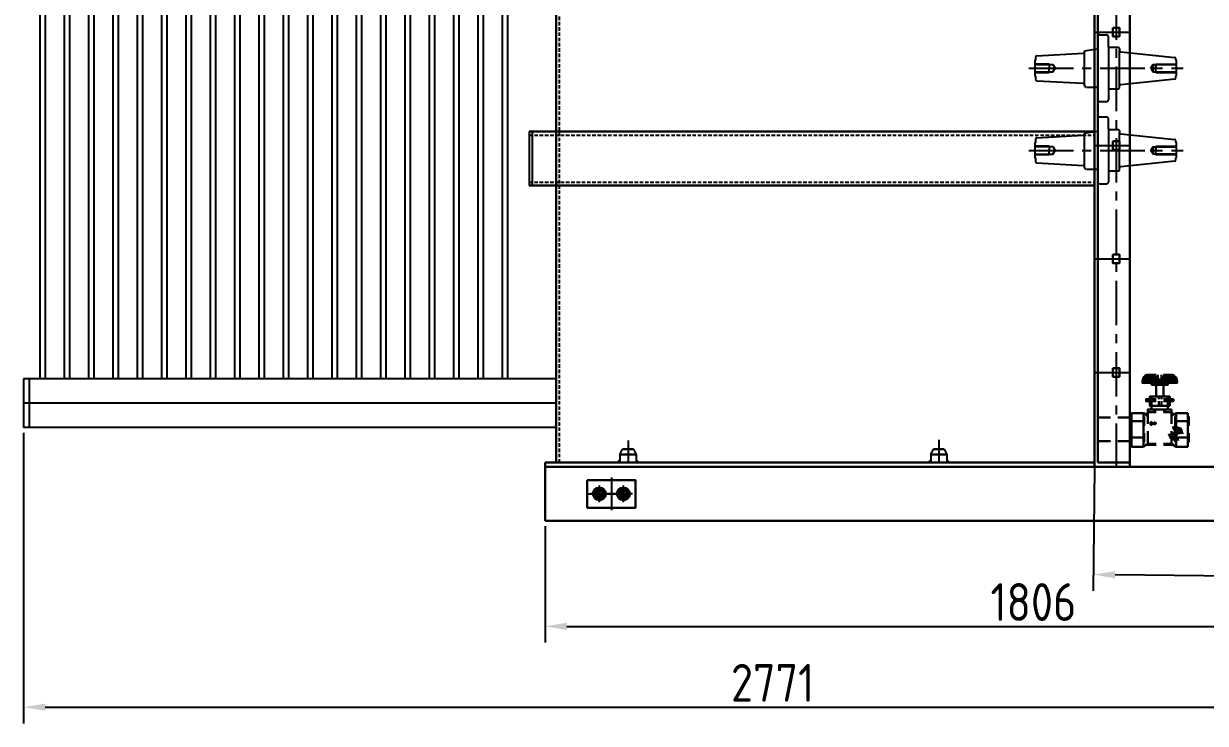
# Model space of a CAD drawing. Header units: millimetres. Extents: x 51831 to 122350, y -311274 to -161296.
# Drawn here: x 56416 to 58602, y -164610 to -163314 of the extents above; entities that cross this region are included whole.
import ezdxf

# ---------------------------------------------------------------- set-up
doc = ezdxf.new("R2010")
doc.units = ezdxf.units.MM
doc.header["$LTSCALE"] = 13
for name, pattern in [('CENTER', [50.8, 31.75, -6.35, 6.35, -6.35]), ('CENTERX2', [101.6, 63.5, -12.7, 12.7, -12.7]), ('DASHED', [0.75, 0.5, -0.25]), ('HIDDEN', [9.525, 6.35, -3.175])]:
    doc.linetypes.add(name, pattern=pattern)
for name, color, linetype in [('1', 4, 'Continuous'), ('2', 3, 'Continuous'), ('3中心线层', 1, 'CENTER'), ('4', 2, 'HIDDEN'), ('4虚线层', 6, 'DASHED'), ('PDF_几何图形', 7, 'Continuous'), ('粗实线', 4, 'Continuous')]:
    doc.layers.add(name, color=color, linetype=linetype)
doc.layers.add('标注、文本', color=3, linetype='Continuous', lineweight=25)
doc.styles.get("Standard").update_dxf_attribs({"font": 'gbenor.shx', "bigfont": 'gbcbig.shx'})
doc.dimstyles.new('1-15', dxfattribs={"dimscale": 20, "dimtxt": 3.5, "dimasz": 2, "dimexe": 1.5, "dimexo": 0.5, "dimgap": 0.5, "dimtad": 1, "dimtoh": 1, "dimdec": 1, "dimdsep": 46, "dimtxsty": 'Standard', "dimcen": 2.5, "dimclrd": 3, "dimclre": 3, "dimclrt": 3, "dimadec": 0, "dimazin": 2, "dimtfac": 1, "dimtdec": 1, "dimtmove": 0, "dimatfit": 2, "dimfxl": 1, "dimarcsym": 0})

# ---------------------------------------------------------------- blocks, each defined once
blk = doc.blocks.new('A$C518E6780')
at = {"layer": 'PDF_几何图形'}
for p, q in [((45.9, 260.7), (44, 260.7)), ((45.9, 260.7), (47.7, 260.7)), ((54, 224.1), (54, 262)), ((55, 260.7), (54, 262)), ((68.5, 262), (55, 262)), ((55, 218.7), (55, 260.7)), ((68.5, 260.7), (69.5, 262)), ((68.5, 218.7), (68.5, 260.7)), ((69.5, 224.1), (69.5, 262)), ((75.7, 262), (75.7, 260.7)), ((79.5, 260.7), (75.7, 260.7)), ((54, 224.1), (61.8, 224.1)), ((69.5, 224.1), (61.8, 224.1)), ((23.6, 154.4), (23.6, 137)), ((97.5, 156.7), (29, 156.7)), ((99.8, 137), (99.8, 154.4)), ((0, 119.5), (0, 133)), ((22.7, 136), (3, 136)), ((22.7, 136), (120.5, 136)), ((123.5, 119.5), (123.5, 133)), ((24.7, 116.5), (3, 116.5)), ((24.7, 116.5), (120.5, 116.5)), ((96.7, 95.5), (96.7, 114.5)), ((31.9, 91.5), (31.5, 91.5)), ((31.9, 91.5), (33.8, 91.5)), ((31.9, 91.5), (92.7, 91.5)), ((33.8, 90.1), (33.8, 91.5)), ((33.8, 89.6), (33.8, 90.1)), ((38.6, 3.4), (33.8, 89.6)), ((84.8, 3.4), (89.6, 89.6)), ((89.6, 89.6), (89.8, 91.5)), ((53.7, 1.5), (53.7, 26.5)), ((53.7, 26.5), (61.8, 26.5)), ((69.7, 26.5), (61.8, 26.5)), ((69.7, 1.5), (69.7, 26.5)), ((40.6, 1.5), (47.7, 1.5)), ((53.7, 1.5), (53.7, 0)), ((54.7, 1.5), (54.7, 0)), ((68.7, 1.5), (68.7, 0)), ((69.7, 1.5), (69.7, 0))]:
    blk.add_line(p, q, dxfattribs=at)
for points in [[(25.9, 156.7), (29, 156.7), (29.6, 156.8), (30.2, 157.1), (30.7, 157.5), (31, 158.1), (31.2, 158.8), (41.7, 258.7)], [(44, 260.7), (43.4, 260.6), (42.8, 260.4), (42.3, 259.9), (41.9, 259.3), (41.7, 258.7)], [(75.7, 262), (47.7, 262), (47.7, 260.7)], [(81.7, 258.7), (81.6, 259.3), (81.3, 259.9), (80.7, 260.4), (80.1, 260.6), (79.5, 260.7)], [(81.7, 258.7), (92.3, 158.8), (92.4, 158.1), (92.8, 157.5), (93.3, 157.1), (93.9, 156.8), (94.6, 156.7)], [(61.8, 214.6), (55, 218.7), (61.8, 218.7)], [(61.8, 214.6), (68.5, 218.7), (61.8, 218.7)], [(25.9, 156.7), (25.2, 156.6), (24.6, 156.3), (24.1, 155.8), (23.7, 155.1), (23.6, 154.4)], [(99.8, 154.4), (99.7, 155.1), (99.4, 155.8), (98.9, 156.3), (98.3, 156.6), (97.5, 156.7)], [(3, 136), (2.2, 135.9), (1.5, 135.6), (0.9, 135.1), (0.4, 134.5), (0.1, 133.7), (0, 133)], [(22.7, 136), (23.1, 136.1), (23.5, 136.5), (23.6, 137)], [(99.8, 137), (100, 136.5), (100.3, 136.1), (100.9, 136)], [(123.5, 133), (123.4, 133.7), (123.1, 134.5), (122.6, 135.1), (122, 135.6), (121.3, 135.9), (120.5, 136)], [(0, 119.5), (0.1, 118.7), (0.4, 118), (0.9, 117.3), (1.5, 116.9), (2.2, 116.6), (3, 116.5)], [(26.7, 114.5), (26.7, 115.1), (26.4, 115.6), (25.9, 116.1), (25.4, 116.4), (24.7, 116.5)], [(26.7, 114.5), (30.4, 91.6), (31.5, 91.5)], [(98.8, 116.5), (98.1, 116.4), (97.6, 116.1), (97.1, 115.6), (96.9, 115.1), (96.7, 114.5)], [(120.5, 116.5), (121.3, 116.6), (122, 116.9), (122.6, 117.3), (123.1, 118), (123.4, 118.7), (123.5, 119.5)], [(33.8, 89.6), (33.7, 90.2), (33.5, 90.7), (33, 91.1), (32.4, 91.4), (31.9, 91.5)], [(91.6, 91.5), (91, 91.4), (90.5, 91.1), (90.1, 90.7), (89.8, 90.2), (89.6, 89.6)], [(54.7, 1.5), (54.7, 33.6), (61.8, 37.7)], [(68.7, 1.5), (68.7, 33.6), (61.8, 37.7)], [(38.6, 3.4), (38.7, 2.8), (39.1, 2.2), (39.5, 1.8), (40, 1.6), (40.6, 1.5)], [(47.7, 1.5), (47.7, 0), (75.7, 0), (75.7, 1.5)], [(75.7, 1.5), (82.8, 1.5), (83.4, 1.6), (84, 1.8), (84.4, 2.2), (84.7, 2.8), (84.8, 3.4)]]:
    blk.add_lwpolyline(points, dxfattribs=at)
blk.add_open_spline([(92.7, 91.5), (94.6, 91.5), (96.2, 92.7), (96.6, 94.6)], degree=3, dxfattribs=at)
blk = doc.blocks.new('A$C019A4B70')
at = {"layer": '1', "color": 1, "linetype": 'CENTERX2', "lineweight": -3, "ltscale": 0.1}
blk.add_line((0, 61.7), (285.8, 61.7), dxfattribs=at)
at = {"layer": '标注、文本', "rotation": 270}
blk.add_blockref('A$C518E6780', (11.2, 123.5), dxfattribs=at)
blk = doc.blocks.new('A$C4C206FB1')
at = {"layer": '标注、文本', "color": 4, "lineweight": 30}
for points in [[(58.5, 85.6), (56.4, 84.5), (54.2, 82.4)], [(58.5, 84.5), (56.4, 83.4), (55.3, 82.4)], [(68.3, 85.6), (65, 85.6), (61.8, 83.4), (60.7, 80.2)], [(69.4, 80.2), (68.3, 84.5), (68.3, 85.6)], [(78, 80.2), (79.1, 84.5), (80.2, 85.6)], [(78, 85.6), (88.9, 85.6)], [(86.7, 80.2), (85.6, 83.4), (82.4, 85.6)], [(93.2, 82.4), (91, 84.5), (88.9, 85.6)], [(92.1, 82.4), (91, 83.4), (88.9, 84.5)], [(69.4, 75.9), (53.1, 75.9), (53.1, 78)], [(69.4, 75.9), (53.1, 75.9), (53.1, 78), (60.7, 78)], [(58.5, 83.4), (57.4, 82.4), (56.4, 81.3)], [(58.5, 82.4), (57.4, 82.4), (56.4, 81.3)], [(65, 83.4), (63.9, 82.4), (62.9, 80.2)], [(65, 82.4), (63.9, 82.4), (62.9, 80.2)], [(62.9, 75.9), (62.9, 80.2), (62.9, 78)], [(62.9, 78), (84.5, 78)], [(67.2, 80.2), (67.2, 82.4), (67.2, 83.4), (66.1, 83.4)], [(67.2, 82.4), (66.1, 82.4)], [(67.2, 82.4), (67.2, 80.2)], [(94.3, 78), (94.3, 75.9), (78, 75.9)], [(86.7, 78), (94.3, 78), (94.3, 75.9), (78, 75.9)], [(81.3, 83.4), (80.2, 82.4)], [(80.2, 80.2), (81.3, 82.4)], [(84.5, 80.2), (83.4, 82.4), (82.4, 83.4)], [(84.5, 80.2), (83.4, 82.4), (82.4, 82.4)], [(84.5, 75.9), (84.5, 80.2), (84.5, 78)], [(91, 81.3), (89.9, 82.4), (88.9, 83.4)], [(91, 81.3), (89.9, 82.4), (88.9, 82.4)], [(69.4, 55.3), (57.4, 55.3), (57.4, 56.4), (69.4, 56.4)], [(61.8, 56.4), (61.8, 59.6), (85.6, 59.6), (85.6, 56.4)], [(89.9, 56.4), (89.9, 55.3), (78, 55.3)], [(78, 56.4), (89.9, 56.4)], [(69.4, 54.2), (57.4, 54.2), (57.4, 55.3), (69.4, 55.3)], [(69.4, 41.2), (59.6, 41.2), (59.6, 44.4), (69.4, 44.4)], [(85.6, 54.2), (85.6, 48.8), (61.8, 48.8), (61.8, 54.2)], [(89.9, 55.3), (89.9, 54.2), (78, 54.2)], [(78, 55.3), (89.9, 55.3)], [(87.8, 44.4), (87.8, 41.2), (78, 41.2)], [(78, 44.4), (87.8, 44.4)], [(0, 34.7), (15.2, 34.7)], [(23.8, 34.7), (39, 34.7)], [(39, 24.9), (39, 35.8)], [(40.1, 40.1), (40.1, 30.3), (40.1, 10.8), (40.1, 0)], [(54.2, 40.1), (54.2, 30.3), (54.2, 10.8), (54.2, 0)], [(59.6, 41.2), (59.6, 27.1)], [(62.9, 29.3), (63.9, 29.3), (63.9, 28.2)], [(62.9, 29.3), (62.9, 28.2)], [(67.2, 29.3), (69.4, 28.2), (67.2, 26)], [(67.2, 29.3), (67.2, 28.2)], [(87.8, 41.2), (87.8, 27.1)], [(107.3, 40.1), (107.3, 30.3), (93.2, 30.3)], [(93.2, 40.1), (93.2, 30.3), (93.2, 10.8), (93.2, 0)], [(107.3, 40.1), (107.3, 30.3), (107.3, 10.8), (107.3, 0)], [(108.4, 24.9), (108.4, 35.8)], [(55.3, 16.3), (55.3, 5.4)], [(59.6, 18.4), (59.6, 3.3)], [(62.9, 26), (63.9, 26), (63.9, 27.1)], [(67.2, 26), (67.2, 27.1), (63.9, 27.1)], [(84.5, 15.2), (86.7, 9.8), (92.1, 7.6), (96.5, 8.7)], [(85.6, 15.2), (87.8, 10.8), (92.1, 8.7), (95.4, 9.8)], [(87.8, 18.4), (87.8, 3.3), (93.2, 0)], [(87.8, 15.2), (88.9, 11.9), (92.1, 10.8), (94.3, 11.9)], [(100.8, 15.2), (98.6, 21.7), (92.1, 23.8), (88.9, 22.8)], [(99.7, 15.2), (97.5, 20.6), (92.1, 22.8), (88.9, 21.7)], [(97.5, 15.2), (95.4, 18.4), (92.1, 20.6), (89.9, 19.5)], [(92.1, 16.3), (92.1, 5.4)], [(99.7, 15.2), (99.7, 16.3)], [(100.8, 15.2), (100.8, 16.3)], [(0, 6.5), (15.2, 6.5)], [(23.8, 6.5), (39, 6.5)], [(56.4, 2.2), (69.4, 2.2)], [(58.5, 3.3), (69.4, 3.3)], [(78, 3.3), (87.8, 3.3)], [(78, 3.3), (88.9, 3.3)], [(78, 2.2), (91, 2.2)], [(107.3, 10.8), (93.2, 10.8)]]:
    blk.add_lwpolyline(points, dxfattribs=at)
for points in [[(83.4, 75.9), (83.4, 73.7), (63.9, 73.7), (63.9, 75.9)], [(78, 73.7), (78, 59.6), (69.4, 59.6), (69.4, 73.7)], [(83.4, 48.8), (83.4, 44.4), (63.9, 44.4), (63.9, 48.8)], [(94.3, 15.2), (94.3, 17.3), (92.1, 17.3), (91, 17.3), (89.9, 15.2), (91, 14.1), (92.1, 14.1), (94.3, 14.1)], [(93.2, 15.2), (93.2, 16.3), (92.1, 16.3), (92.1, 15.2)]]:
    blk.add_lwpolyline(points, close=True, dxfattribs=at)
for points in [[(58.5, 85.6), (58.5, 85.6), (69.4, 85.6), (69.4, 85.6)], [(58.5, 84.5), (58.5, 84.5), (63.9, 84.5), (63.9, 84.5)], [(71.5, 85.6), (71.5, 85.6), (71.5, 75.9), (71.5, 75.9)], [(75.9, 85.6), (75.9, 85.6), (75.9, 75.9), (75.9, 75.9)], [(79.1, 84.5), (79.1, 84.5), (79.1, 85.6), (79.1, 85.6)], [(82.4, 85.6), (82.4, 85.6), (80.2, 85.6), (80.2, 85.6)], [(88.9, 84.5), (88.9, 84.5), (83.4, 84.5), (83.4, 84.5)], [(53.1, 78), (53.1, 78), (54.2, 82.4), (54.2, 82.4)], [(53.1, 78), (53.1, 78), (55.3, 82.4), (55.3, 82.4)], [(55.3, 78), (55.3, 78), (56.4, 81.3), (56.4, 81.3)], [(55.3, 78), (55.3, 78), (56.4, 81.3), (56.4, 81.3)], [(60.7, 78), (60.7, 78), (55.3, 78), (55.3, 78)], [(56.4, 80.2), (56.4, 80.2), (60.7, 80.2), (60.7, 80.2)], [(58.5, 83.4), (58.5, 83.4), (61.8, 83.4), (61.8, 83.4)], [(58.5, 82.4), (58.5, 82.4), (61.8, 82.4), (61.8, 82.4)], [(60.7, 80.2), (60.7, 80.2), (60.7, 75.9), (60.7, 75.9)], [(60.7, 78), (60.7, 78), (62.9, 78), (62.9, 78)], [(62.9, 80.2), (62.9, 80.2), (84.5, 80.2), (84.5, 80.2)], [(84.5, 78), (84.5, 78), (62.9, 78), (62.9, 78)], [(65, 83.4), (65, 83.4), (66.1, 83.4), (66.1, 83.4)], [(65, 82.4), (65, 82.4), (66.1, 82.4), (66.1, 82.4)], [(80.2, 82.4), (80.2, 82.4), (80.2, 80.2), (80.2, 80.2)], [(82.4, 83.4), (82.4, 83.4), (81.3, 83.4), (81.3, 83.4)], [(82.4, 82.4), (82.4, 82.4), (81.3, 82.4), (81.3, 82.4)], [(88.9, 83.4), (88.9, 83.4), (85.6, 83.4), (85.6, 83.4)], [(88.9, 82.4), (88.9, 82.4), (85.6, 82.4), (85.6, 82.4)], [(86.7, 80.2), (86.7, 80.2), (91, 80.2), (91, 80.2)], [(91, 80.2), (91, 80.2), (86.7, 80.2), (86.7, 80.2)], [(86.7, 80.2), (86.7, 80.2), (86.7, 75.9), (86.7, 75.9)], [(94.3, 78), (94.3, 78), (86.7, 78), (86.7, 78)], [(86.7, 78), (86.7, 78), (92.1, 78), (92.1, 78)], [(92.1, 78), (92.1, 78), (91, 81.3), (91, 81.3)], [(92.1, 78), (92.1, 78), (91, 81.3), (91, 81.3)], [(94.3, 78), (94.3, 78), (92.1, 82.4), (92.1, 82.4)], [(94.3, 78), (94.3, 78), (93.2, 82.4), (93.2, 82.4)], [(94.3, 75.9), (94.3, 75.9), (94.3, 78), (94.3, 78)], [(63.9, 59.6), (63.9, 59.6), (63.9, 56.4), (63.9, 56.4)], [(72.6, 59.6), (72.6, 59.6), (72.6, 56.4), (72.6, 56.4)], [(75.9, 59.6), (75.9, 59.6), (75.9, 56.4), (75.9, 56.4)], [(83.4, 59.6), (83.4, 59.6), (83.4, 56.4), (83.4, 56.4)], [(63.9, 54.2), (63.9, 54.2), (63.9, 48.8), (63.9, 48.8)], [(67.2, 44.4), (67.2, 44.4), (67.2, 41.2), (67.2, 41.2)], [(68.3, 44.4), (68.3, 44.4), (68.3, 41.2), (68.3, 41.2)], [(72.6, 54.2), (72.6, 54.2), (72.6, 48.8), (72.6, 48.8)], [(75.9, 54.2), (75.9, 54.2), (75.9, 48.8), (75.9, 48.8)], [(79.1, 44.4), (79.1, 44.4), (79.1, 41.2), (79.1, 41.2)], [(80.2, 44.4), (80.2, 44.4), (80.2, 41.2), (80.2, 41.2)], [(83.4, 54.2), (83.4, 54.2), (83.4, 48.8), (83.4, 48.8)], [(40.1, 40.1), (40.1, 40.1), (46.6, 40.1), (46.6, 40.1)], [(40.1, 30.3), (40.1, 30.3), (40.1, 40.1), (40.1, 40.1)], [(40.1, 30.3), (40.1, 30.3), (46.6, 30.3), (46.6, 30.3)], [(46.6, 40.1), (46.6, 40.1), (54.2, 40.1), (54.2, 40.1)], [(46.6, 30.3), (46.6, 30.3), (54.2, 30.3), (54.2, 30.3)], [(54.2, 40.1), (54.2, 40.1), (59.6, 36.8), (59.6, 36.8)], [(55.3, 35.8), (55.3, 35.8), (55.3, 24.9), (55.3, 24.9)], [(56.4, 39), (56.4, 39), (59.6, 39), (59.6, 39)], [(58.5, 37.9), (58.5, 37.9), (59.6, 37.9), (59.6, 37.9)], [(62.9, 26), (62.9, 26), (62.9, 28.2), (62.9, 28.2)], [(63.9, 28.2), (63.9, 28.2), (67.2, 28.2), (67.2, 28.2)], [(93.2, 40.1), (93.2, 40.1), (87.8, 36.8), (87.8, 36.8)], [(87.8, 39), (87.8, 39), (91, 39), (91, 39)], [(87.8, 37.9), (87.8, 37.9), (88.9, 37.9), (88.9, 37.9)], [(92.1, 35.8), (92.1, 35.8), (92.1, 24.9), (92.1, 24.9)], [(107.3, 40.1), (107.3, 40.1), (93.2, 40.1), (93.2, 40.1)], [(39, 5.4), (39, 5.4), (39, 16.3), (39, 16.3)], [(97.5, 15.2), (97.5, 15.2), (97.5, 16.3), (97.5, 16.3)], [(108.4, 5.4), (108.4, 5.4), (108.4, 16.3), (108.4, 16.3)], [(40.1, 10.8), (40.1, 10.8), (46.6, 10.8), (46.6, 10.8)], [(46.6, 10.8), (46.6, 10.8), (54.2, 10.8), (54.2, 10.8)], [(54.2, 0), (54.2, 0), (59.6, 3.3), (59.6, 3.3)], [(59.6, 3.3), (59.6, 3.3), (69.4, 3.3), (69.4, 3.3)], [(45.5, 0), (45.5, 0), (40.1, 0), (40.1, 0)], [(54.2, 0), (54.2, 0), (45.5, 0), (45.5, 0)], [(93.2, 0), (93.2, 0), (107.3, 0), (107.3, 0)]]:
    blk.add_open_spline(points, degree=3, dxfattribs=at)
blk = doc.blocks.new('*D1086')
at = {"layer": 'Defpoints', "color": 0, "transparency": 16777216}
for p in [(57380.8, -164234.9), (59186.8, -164234.9), (59186.8, -164430.1)]:
    blk.add_point(p, dxfattribs=at)
at = {"layer": '标注、文本', "color": 3, "lineweight": -2, "transparency": 16777216}
for p, q in [((57380.8, -164244.9), (57380.8, -164460.1)), ((59186.8, -164244.9), (59186.8, -164460.1)), ((57420.8, -164430.1), (59146.8, -164430.1))]:
    blk.add_line(p, q, dxfattribs=at)
at = {"layer": '标注、文本', "color": 3, "transparency": 16777216}
for points in [[(57420.8, -164423.4), (57420.8, -164436.8), (57380.8, -164430.1)], [(59146.8, -164423.4), (59146.8, -164436.8), (59186.8, -164430.1)]]:
    blk.add_solid(points, dxfattribs=at)
at = {"layer": '标注、文本', "color": 3, "transparency": 16777216, "insert": (58283.8, -164385.1), "char_height": 70, "attachment_point": 5}
blk.add_mtext('1806', dxfattribs=at)
blk = doc.blocks.new('*D1096')
at = {"layer": 'Defpoints', "color": 0, "transparency": 16777216}
for p in [(58396.8, -164126.9), (59186.8, -164134.9), (58394.7, -164334.3)]:
    blk.add_point(p, dxfattribs=at)
at = {"layer": '标注、文本', "color": 3, "lineweight": -2, "transparency": 16777216}
for p, q in [((58396.7, -164136.9), (58394.4, -164364.3)), ((59186.7, -164144.9), (59184.4, -164372.3)), ((59144.7, -164341.9), (58434.7, -164334.7))]:
    blk.add_line(p, q, dxfattribs=at)
at = {"layer": '标注、文本', "color": 3, "transparency": 16777216}
for points in [[(58434.8, -164328), (58434.7, -164341.3), (58394.7, -164334.3)], [(59144.8, -164335.2), (59144.7, -164348.5), (59184.7, -164342.3)]]:
    blk.add_solid(points, dxfattribs=at)
at = {"layer": '标注、文本', "color": 3, "transparency": 16777216, "insert": (58790.2, -164293.3), "char_height": 70, "attachment_point": 5, "rotation": 359.4198}
blk.add_mtext('790', dxfattribs=at)
blk = doc.blocks.new('*D1102')
at = {"layer": 'Defpoints', "color": 0, "transparency": 16777216}
for p in [(56415.9, -164061.9), (59186.8, -164061.9), (59186.8, -164579.7)]:
    blk.add_point(p, dxfattribs=at)
at = {"layer": '标注、文本', "color": 3, "lineweight": -2, "transparency": 16777216}
for p, q in [((56415.9, -164071.9), (56415.9, -164609.7)), ((59186.8, -164071.9), (59186.8, -164609.7)), ((56455.9, -164579.7), (59146.8, -164579.7))]:
    blk.add_line(p, q, dxfattribs=at)
at = {"layer": '标注、文本', "color": 3, "transparency": 16777216}
for points in [[(56455.9, -164573.1), (56455.9, -164586.4), (56415.9, -164579.7)], [(59146.8, -164573.1), (59146.8, -164586.4), (59186.8, -164579.7)]]:
    blk.add_solid(points, dxfattribs=at)
at = {"layer": '标注、文本', "color": 3, "transparency": 16777216, "insert": (57801.4, -164534.7), "char_height": 70, "attachment_point": 5}
blk.add_mtext('2771', dxfattribs=at)

msp = doc.modelspace()

# ---------------------------------------------------------------- linework, layer by layer
at = {"layer": '1', "color": 1, "linetype": 'CENTERX2', "lineweight": -3, "ltscale": 0.1}
for p, q in [((58437.425, -164136.902), (58437.425, -162084.934)), ((58437.425, -164136.902), (58437.425, -162084.934)), ((58396.844, -163329.907), (58461.844, -163329.907)), ((58396.844, -163539.907), (58461.844, -163539.907)), ((58396.844, -163749.907), (58461.844, -163749.907)), ((58396.844, -163959.907), (58461.844, -163959.907)), ((57533.894, -164085.965), (57533.894, -164126.902)), ((58108.794, -164084.656), (58108.794, -164125.592)), ((57503.094, -164154.765), (57503.094, -164215.04)), ((57456.771, -164184.902), (57549.417, -164184.902)), ((57542.219, -164184.902), (57463.969, -164184.902)), ((57472.544, -164184.902), (57489.144, -164184.902)), ((57480.844, -164200.402), (57480.844, -164169.402)), ((57480.844, -164176.602), (57480.844, -164193.202)), ((57481.094, -164194.91), (57481.094, -164174.894)), ((57517.044, -164184.902), (57533.644, -164184.902)), ((57525.094, -164194.91), (57525.094, -164174.894)), ((57525.344, -164200.402), (57525.344, -164169.402)), ((57525.344, -164176.602), (57525.344, -164193.202))]:
    msp.add_line(p, q, dxfattribs=at)
at = {"layer": '1'}
for p, q in [((56445.865, -162661.855), (56445.865, -163971.855)), ((56455.865, -162661.855), (56455.865, -163971.855)), ((56490.865, -162661.855), (56490.865, -163971.855)), ((56500.865, -162661.855), (56500.865, -163971.855)), ((56535.865, -162661.855), (56535.865, -163971.855)), ((56545.865, -162661.855), (56545.865, -163971.855)), ((56580.865, -162661.855), (56580.865, -163971.855)), ((56590.865, -162661.855), (56590.865, -163971.855)), ((56625.865, -162661.855), (56625.865, -163971.855)), ((56635.865, -162661.855), (56635.865, -163971.855)), ((56670.865, -162661.855), (56670.865, -163971.855)), ((56680.865, -162661.855), (56680.865, -163971.855)), ((56715.865, -162661.855), (56715.865, -163971.855)), ((56725.865, -162661.855), (56725.865, -163971.855)), ((56760.865, -162661.855), (56760.865, -163971.855)), ((56770.865, -162661.855), (56770.865, -163971.855)), ((56805.865, -162661.855), (56805.865, -163971.855)), ((56815.865, -162661.855), (56815.865, -163971.855)), ((56850.865, -162661.855), (56850.865, -163971.855)), ((56860.865, -162661.855), (56860.865, -163971.855)), ((56895.865, -162661.855), (56895.865, -163971.855)), ((56905.865, -162661.855), (56905.865, -163971.855)), ((56940.865, -162661.855), (56940.865, -163971.855)), ((56950.865, -162661.855), (56950.865, -163971.855)), ((56985.865, -162661.855), (56985.865, -163971.855)), ((56995.865, -162661.855), (56995.865, -163971.855)), ((57030.865, -162661.855), (57030.865, -163971.855)), ((57040.865, -162661.855), (57040.865, -163971.855)), ((57075.865, -162661.855), (57075.865, -163971.855)), ((57085.865, -162661.855), (57085.865, -163971.855)), ((57120.865, -162661.855), (57120.865, -163971.855)), ((57130.865, -162661.855), (57130.865, -163971.855)), ((57165.865, -162661.855), (57165.865, -163971.855)), ((57175.865, -162661.855), (57175.865, -163971.855)), ((57210.865, -162661.855), (57210.865, -163971.855)), ((57220.865, -162661.855), (57220.865, -163971.855)), ((57255.865, -162661.855), (57255.865, -163971.855)), ((57265.865, -162661.855), (57265.865, -163971.855)), ((57300.865, -162661.855), (57300.865, -163971.855)), ((57310.865, -162661.855), (57310.865, -163971.855)), ((57480.844, -164174.977), (57472.249, -164179.94)), ((57472.249, -164179.94), (57472.249, -164189.865)), ((57489.439, -164179.94), (57480.844, -164174.977)), ((57489.439, -164189.865), (57489.439, -164179.94)), ((57525.344, -164174.977), (57516.749, -164179.94)), ((57516.749, -164179.94), (57516.749, -164189.865)), ((57533.939, -164179.94), (57525.344, -164174.977)), ((57533.939, -164189.865), (57533.939, -164179.94)), ((57472.249, -164189.865), (57480.844, -164194.827)), ((57480.844, -164194.827), (57489.439, -164189.865)), ((57516.749, -164189.865), (57525.344, -164194.827)), ((57525.344, -164194.827), (57533.939, -164189.865))]:
    msp.add_line(p, q, dxfattribs=at)
at = {"layer": '1', "ltscale": 4}
for p, q in [((57400.844, -163971.855), (56415.863, -163971.855)), ((56415.863, -163971.855), (56415.863, -164061.855)), ((56425.863, -163971.855), (56425.863, -164061.855)), ((57400.844, -164061.855), (56415.863, -164061.855))]:
    msp.add_line(p, q, dxfattribs=at)
at = {"layer": '1'}
for centre, radius in [((57480.844, -164184.902), 12), ((57480.844, -164184.902), 8.595), ((57480.844, -164184.902), 6), ((57525.344, -164184.902), 12), ((57525.344, -164184.902), 8.595), ((57525.344, -164184.902), 6)]:
    msp.add_circle(centre, radius, dxfattribs=at)
at = {"layer": '2'}
for centre in [(57480.844, -164184.902), (57525.344, -164184.902)]:
    msp.add_arc(centre, 5.1, 90, 0, dxfattribs=at)
at = {"layer": '3中心线层', "ltscale": 40}
msp.add_line((57400.844, -164016.855), (56415.863, -164016.855), dxfattribs=at)
at = {"layer": '4'}
for p, q in [((57518.894, -164111.902), (57518.894, -164126.902)), ((57548.894, -164111.902), (57548.894, -164126.902)), ((58093.794, -164111.902), (58093.794, -164126.902)), ((58123.794, -164111.902), (58123.794, -164126.902))]:
    msp.add_line(p, q, dxfattribs=at)
at = {"layer": '4虚线层'}
for p, q in [((58396.844, -162084.934), (58396.844, -164126.902)), ((57406.844, -164126.902), (57406.844, -162226.152)), ((57350.844, -163520.566), (58396.844, -163520.566)), ((57350.844, -163607.566), (58396.844, -163607.566)), ((57543.894, -164101.902), (57523.894, -164101.902)), ((58118.794, -164101.902), (58098.794, -164101.902)), ((58396.844, -164126.902), (57436.844, -164126.902))]:
    msp.add_line(p, q, dxfattribs=at)
at = {"layer": '4虚线层', "ltscale": 5}
msp.add_line((58396.844, -162391.902), (58396.844, -164126.902), dxfattribs=at)
at = {"layer": '标注、文本', "color": 4, "lineweight": 30}
for p, q in [((58396.844, -162084.934), (58396.844, -164134.902)), ((57400.844, -164126.902), (57400.844, -162228.152)), ((57350.844, -163514.066), (58396.844, -163514.066)), ((57350.844, -163614.066), (58396.844, -163614.066)), ((57543.894, -164101.902), (57523.894, -164101.902)), ((58118.794, -164101.902), (58098.794, -164101.902)), ((57548.894, -164111.902), (57518.894, -164111.902)), ((58123.794, -164111.902), (58093.794, -164111.902)), ((58396.844, -164126.902), (57380.844, -164126.902)), ((57380.844, -164126.902), (57380.844, -164134.902)), ((58396.844, -164134.902), (57380.844, -164134.902)), ((57380.844, -164234.902), (57380.844, -164134.902)), ((58462.843, -164134.902), (59186.844, -164134.902)), ((59186.844, -164234.902), (57380.844, -164234.902))]:
    msp.add_line(p, q, dxfattribs=at)
at = {"layer": '标注、文本'}
for p, q in [((57350.844, -163514.066), (57350.844, -163614.066)), ((57356.844, -163514.066), (57356.844, -163614.066)), ((57518.894, -164111.902), (57523.894, -164101.902)), ((57543.894, -164101.902), (57548.894, -164111.902)), ((58093.794, -164111.902), (58098.794, -164101.902)), ((58118.794, -164101.902), (58123.794, -164111.902)), ((57513.894, -164126.902), (57518.894, -164121.902)), ((57553.894, -164126.902), (57548.894, -164121.902)), ((58088.794, -164126.902), (58093.794, -164121.902)), ((58128.794, -164126.902), (58123.794, -164121.902)), ((57518.894, -164126.902), (57513.894, -164126.902)), ((57521.844, -164126.902), (57531.844, -164126.902)), ((57548.894, -164126.902), (57553.894, -164126.902)), ((58093.794, -164126.902), (58088.794, -164126.902)), ((58123.794, -164126.902), (58128.794, -164126.902))]:
    msp.add_line(p, q, dxfattribs=at)
at = {"layer": '标注、文本', "color": 4, "lineweight": 30}
msp.add_lwpolyline([(57458.594, -164159.402), (57547.594, -164159.402), (57547.594, -164210.402), (57458.594, -164210.402)], close=True, dxfattribs=at)
for centre in [(57481.094, -164184.902), (57525.094, -164184.902)]:
    msp.add_circle(centre, 7, dxfattribs=at)
at = {"layer": '标注、文本'}
for centre in [(57481.094, -164184.902), (57525.094, -164184.902)]:
    msp.add_arc(centre, 6, 90, 0, dxfattribs=at)
at = {"layer": '粗实线', "lineweight": 30}
for p, q in [((58402.844, -162084.934), (58402.844, -164126.902)), ((58461.844, -164134.902), (58461.844, -162084.934)), ((57400.844, -163796.894), (57400.844, -163886.894)), ((58396.844, -164134.902), (58461.844, -164134.902)), ((58402.844, -164126.902), (58461.844, -164126.902))]:
    msp.add_line(p, q, dxfattribs=at)
for points in [[(58430.844, -163321.907), (58442.844, -163321.907), (58442.844, -163337.907), (58430.844, -163337.907)], [(58430.844, -163531.907), (58442.844, -163531.907), (58442.844, -163547.907), (58430.844, -163547.907)], [(58430.844, -163741.907), (58442.844, -163741.907), (58442.844, -163757.907), (58430.844, -163757.907)], [(58430.844, -163951.907), (58442.844, -163951.907), (58442.844, -163967.907), (58430.844, -163967.907)]]:
    msp.add_lwpolyline(points, close=True, dxfattribs=at)

# ---------------------------------------------------------------- block references
at = {"layer": '标注、文本'}
for p in [(58275.2, -163458.637), (58275.2, -163610.637)]:
    msp.add_blockref('A$C019A4B70', p, dxfattribs=at)
at = {"layer": '标注、文本', "xscale": 1.5552, "yscale": 1.5552, "zscale": 1.5552}
msp.add_blockref('A$C4C206FB1', (58402.844, -164097.541), dxfattribs=at)

# ---------------------------------------------------------------- dimensions: what is measured, and where the dimension line sits
at = {"layer": '标注、文本'}
for base, p1, p2, picture, middle in [((59186.844, -164579.748), (56415.863, -164061.855), (59186.844, -164061.855), '*D1102', (57801.353, -164534.748)), ((59186.844, -164430.116), (57380.844, -164234.902), (59186.844, -164234.902), '*D1086', (58283.844, -164385.116))]:
    dim = msp.add_linear_dim(base=base, p1=p1, p2=p2, dimstyle='1-15', dxfattribs=at)
    dim.commit()
    dim.dimension.update_dxf_attribs({"geometry": picture, "text_midpoint": middle})
dim = msp.add_aligned_dim(p1=(59186.844, -164134.902), p2=(58396.844, -164126.902), distance=207.369, dimstyle='1-15', dxfattribs=at)
dim.commit()
dim.dimension.update_dxf_attribs({"geometry": '*D1096', "text_midpoint": (58790.2, -164293.263)})

doc.saveas('drawing.dxf')
